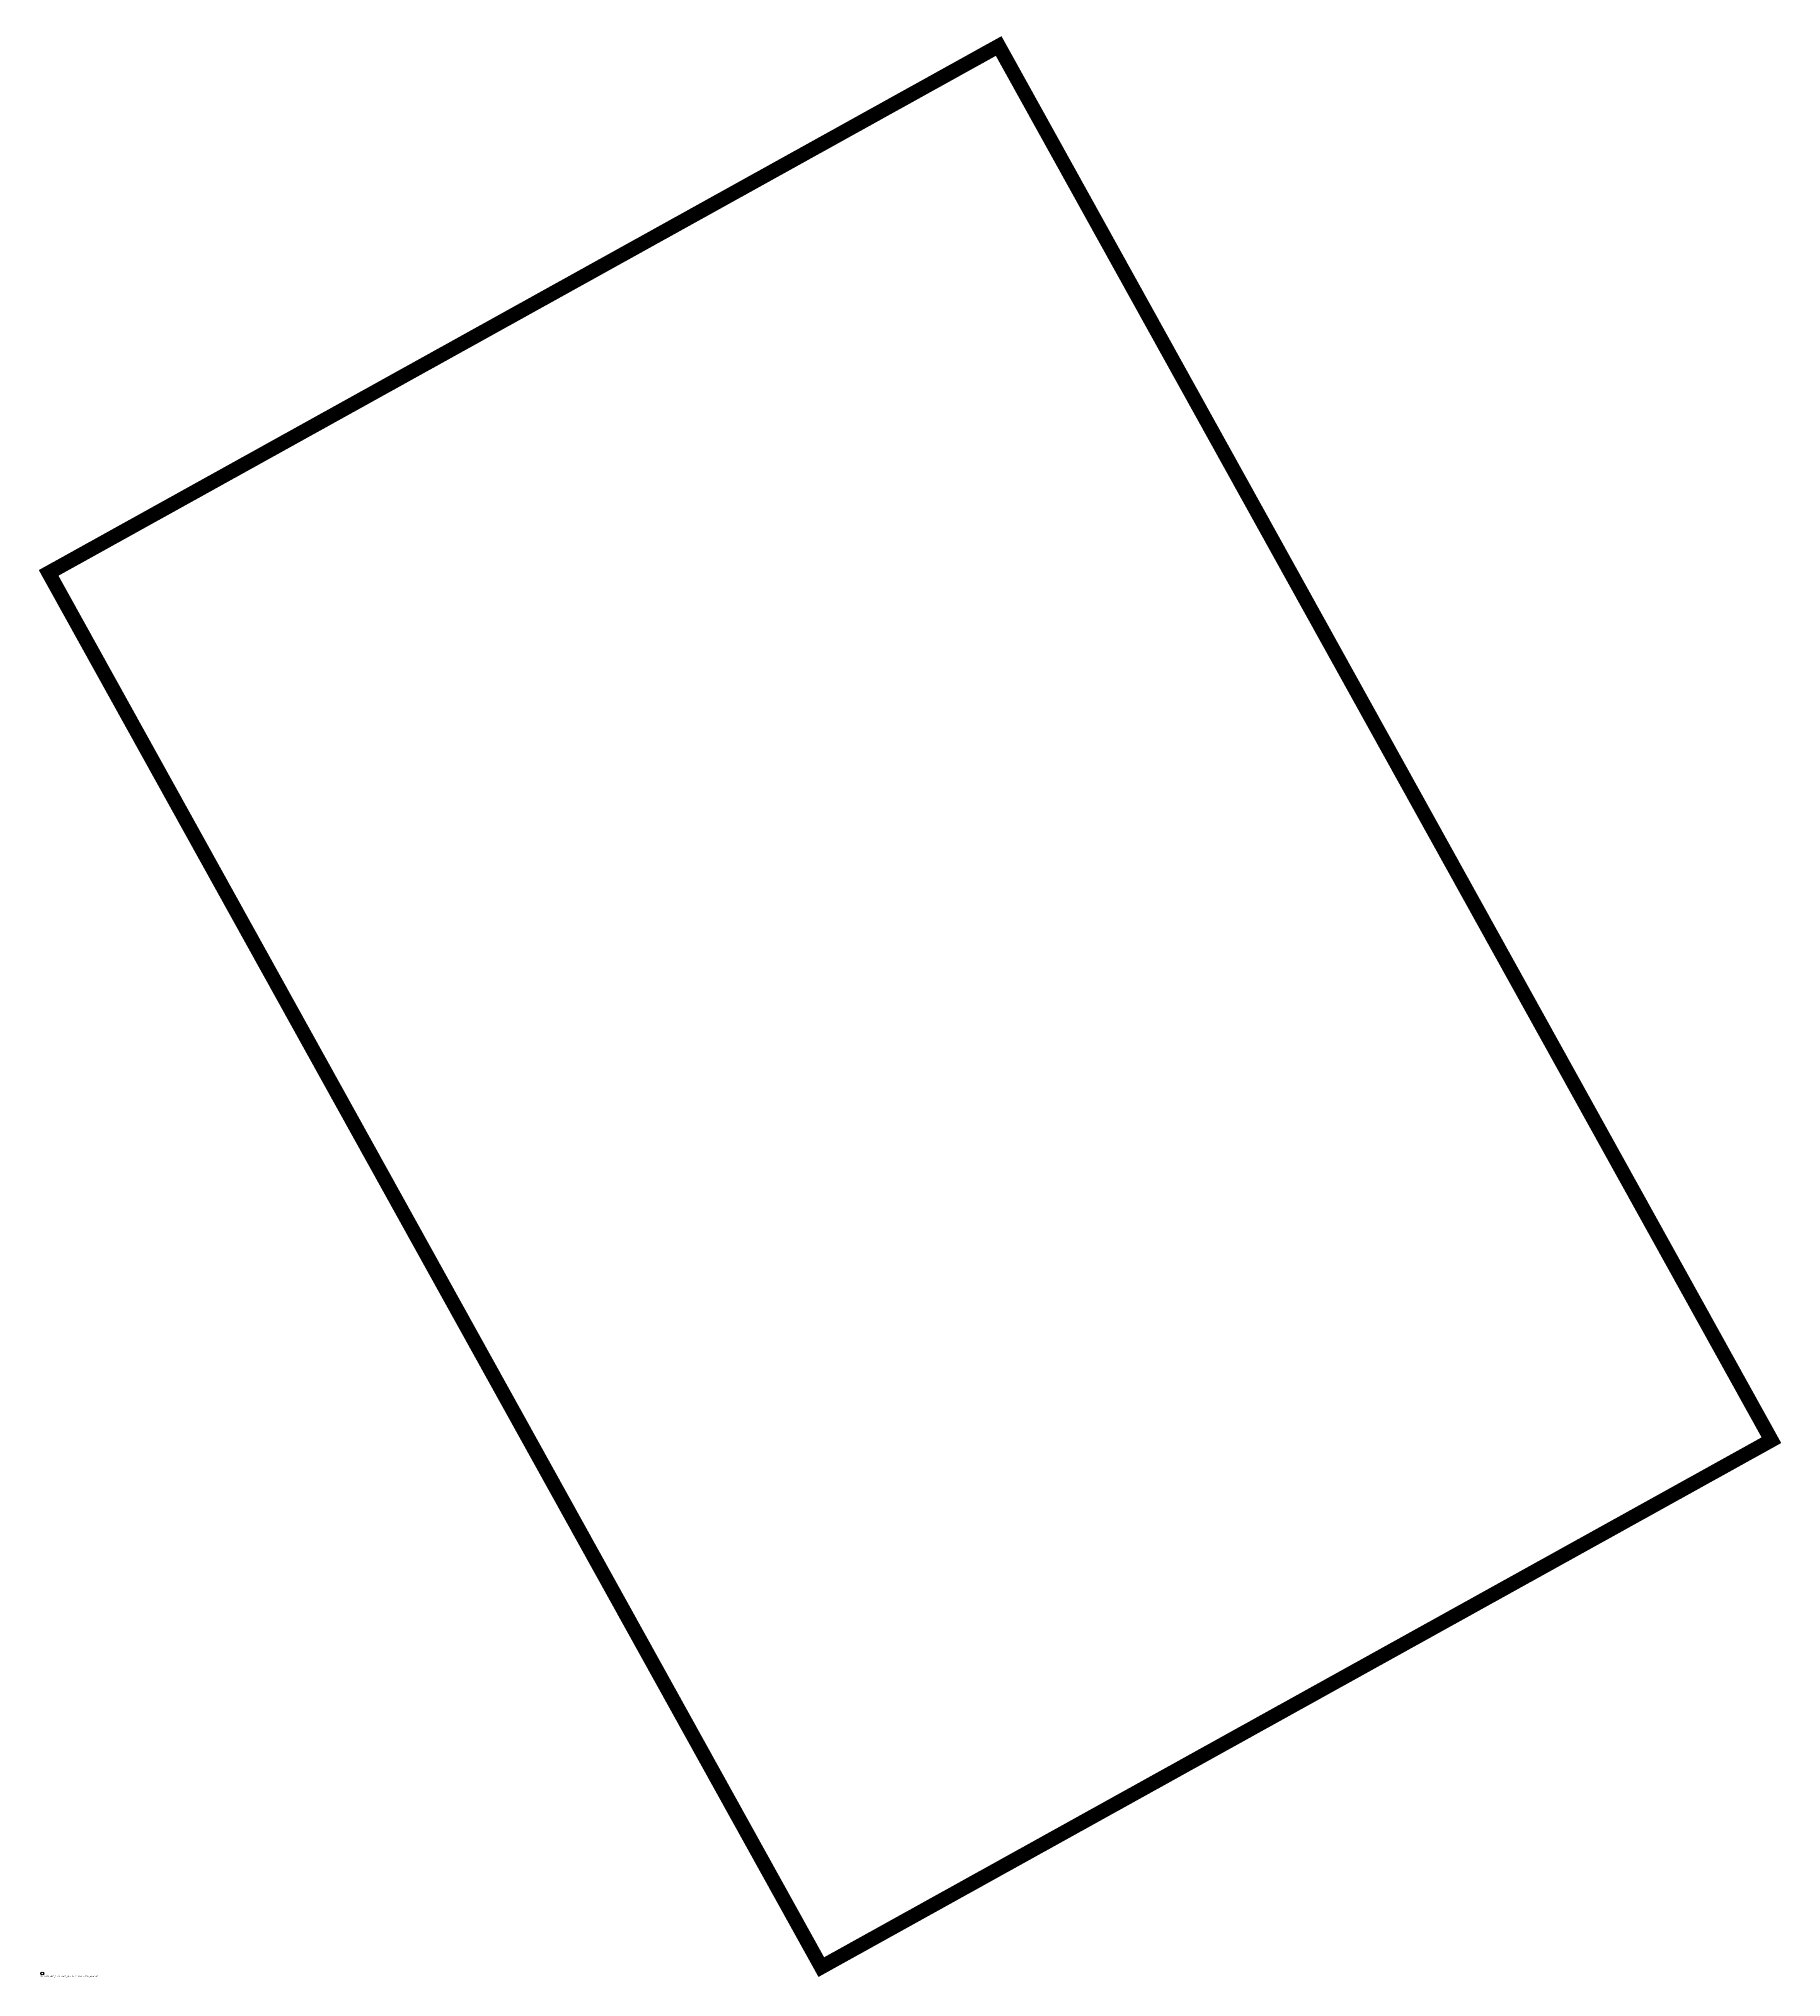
# Model space of a CAD drawing. Extents: x 185613.1 to 185637.2, y 655962.6 to 655989.3.
import ezdxf

# ---------------------------------------------------------------- set-up
doc = ezdxf.new("R2010")
doc.units = 0
doc.linetypes.add('KB', pattern=[11, 7, -1.5, 1, -1.5])
doc.layers.add('LIKB', color=242, linetype='KB')
doc.layers.add('VER', color=1, linetype='Continuous')
doc.styles.add('iso', font='iso.shx')
doc.styles.add('mvt-ariallf', font='mvt-ariallf.shx')

# ---------------------------------------------------------------- blocks, each defined once
blk = doc.blocks.new('VER')
for points in [[(-1.5, 1, 0.2, 0.2, 0), (1.5, 1, 0.2, 0.2, 0), (1.5, 1, 0.2, 0.2, 0)], [(0, 1, 0.2, 0.2, 0), (0, 0, 0.2, 0.2, 0), (0, -1.5, 0.2, 0.2, 0)]]:
    blk.add_lwpolyline(points, format="xyseb")
blk.add_circle((0, 0), 2)
at = {"style": 'mvt-ariallf'}
blk.add_attdef('VER_NO', (-4, -5), '', height=2, dxfattribs=at)

msp = doc.modelspace()

# ---------------------------------------------------------------- linework, layer by layer
at = {"layer": 'LIKB', "const_width": 0.2, "elevation": 0.2}
msp.add_lwpolyline([(185626.392, 655989.24), (185637.062, 655969.995), (185623.943, 655962.722), (185613.274, 655981.967), (185626.392, 655989.24)], dxfattribs=at)

# ---------------------------------------------------------------- block references
at = {"layer": 'VER'}
ref = msp.add_blockref('VER', (185613.186, 655962.634), dxfattribs=dict(at, xscale=0.01, yscale=0.01, zscale=0.01))
ref.add_attrib('VER_NO', '2.17.7400.15988_05-04-2020_08-52-57; 12-03-2025_01-08-10', (185613.146, 655962.584), dxfattribs={"layer": '0', "height": 0.02, "style": 'iso'})

doc.saveas('drawing.dxf')
